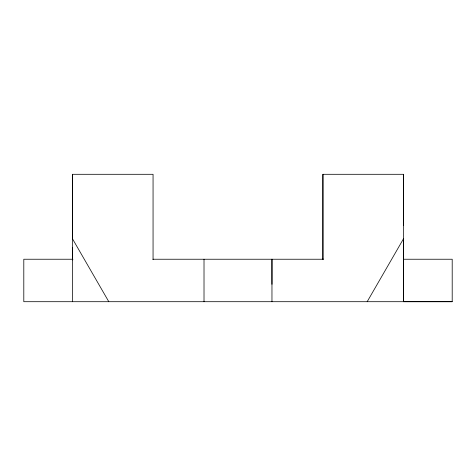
<?xml version="1.0" encoding="UTF-8"?>
<svg xmlns="http://www.w3.org/2000/svg" width="476" height="476" viewBox="0 0 476 476"><rect width="100%" height="100%" fill="white"/><g stroke="black" fill="none" stroke-linecap="round" stroke-linejoin="round"><path stroke-width="0.71" d="M72.37 259.955L72.37 247.645M153.058 259.575L153.058 174.299L72.37 174.299L72.37 238.595L108.802 301.701M271.963 301.701L271.963 259.23L271.963 284.285M322.924 259.236L322.924 174.299L403.618 174.299L403.606 301.701L452.2 301.701L452.2 259.236L403.35 259.236M322.924 258.807L322.924 259.575L322.924 174.299M403.606 301.058L403.606 238.595L367.175 301.701M403.588 225.261L403.6 174.305M72.953 259.236L23.8 259.236L23.8 301.701L452.2 301.701M152.873 259.236L323.121 259.236M204.014 259.236L204.014 301.701M72.37 174.299L72.37 301.701"/></g></svg>
